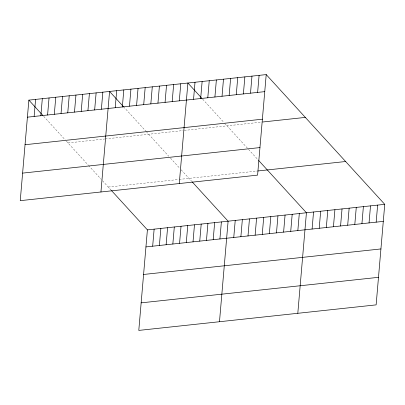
<?xml version="1.0" encoding="UTF-8"?>
<svg xmlns="http://www.w3.org/2000/svg" width="405" height="405" viewBox="0 0 405 405"><rect width="100%" height="100%" fill="white"/><g stroke="black" fill="none" stroke-linecap="round" stroke-linejoin="round"><path stroke-width="0.3" stroke-dasharray="2.02 1.52" d="M67.984 142.94L104.667 138.996M105.28 138.93L183.095 130.557M184.285 130.43L261.422 122.133M108.287 187.054L178.595 179.491M179.202 179.425L257.221 171.031M202.657 99.184L223.813 122.34M224.613 123.211L258.263 160.046M123.535 106.738L145.891 131.2M146.286 131.64L168.834 156.315M170.48 158.117L179.526 168.019M181.172 169.822L191.778 181.43M43.639 116.291L65.195 139.882M66.39 141.193L88.138 164.997M88.548 165.448L101.296 179.405M102.531 180.751L111.081 190.112"/><path stroke-width="0.61" d="M28.871 100.126L20.25 200.662L257.595 175.127L266.212 74.591L28.871 100.126L42.839 115.415M34.131 116.448L35.594 99.402M40.859 115.724L42.317 98.678M47.582 115L49.045 97.954M54.305 114.281L55.768 97.23M61.033 113.557L62.491 96.506M67.757 112.833L69.22 95.782M74.48 112.109L75.943 95.064M81.208 111.385L82.666 94.34M87.931 110.661L89.394 93.616M94.654 109.937L96.117 92.892M101.382 109.213L102.84 92.168M100.946 191.98L109.568 91.444L123.535 106.738M115.222 107.725L116.686 90.68M122.345 106.96L123.808 89.91M129.463 106.191L130.926 89.146M136.586 105.427L138.049 88.381M143.704 104.662L145.167 87.617M150.827 103.893L152.285 86.847M157.945 103.128L159.408 86.083M111.481 190.552L147.405 229.873L138.788 330.409L376.129 304.874L384.75 204.338L266.212 74.591M152.67 246.194L154.133 229.149M165.068 102.364L166.526 85.318M159.393 245.47L160.856 228.425M172.186 101.599L173.649 84.549M166.121 244.747L167.579 227.701M179.309 100.83L180.767 83.784M172.844 244.023L174.307 226.977M179.268 183.556L187.89 83.02L201.857 98.309M179.567 243.299L181.03 226.253M193.549 99.301L195.007 82.25M186.295 242.575L187.753 225.529M200.667 98.531L202.13 81.486M193.018 241.856L194.481 224.805M207.79 97.767L209.248 80.722M199.741 241.132L201.204 224.081M214.908 97.003L216.371 79.952M206.469 240.408L207.927 223.357M222.031 96.233L223.489 79.188M213.192 239.684L214.655 222.639M229.149 95.469L230.612 78.423M219.915 238.96L221.378 221.915M236.272 94.704L237.73 77.654M219.485 321.727L228.101 221.191L192.178 181.87M243.39 93.935L244.853 76.889M233.761 237.472L235.224 220.421M250.508 93.17L251.971 76.125M240.884 236.702L242.342 219.657M257.631 92.406L259.094 75.36M248.002 235.938L249.465 218.892M255.125 235.173L256.583 218.128M262.243 234.409L263.706 217.358M269.365 233.639L270.824 216.594M276.483 232.875L277.946 215.83M283.606 232.111L285.064 215.06M290.724 231.341L292.187 214.296M297.847 230.577L299.305 213.531M297.807 313.303L306.428 212.762L258.673 160.496M312.088 229.043L313.546 211.997M319.206 228.278L320.669 211.233M326.324 227.514L327.787 210.463M333.447 226.744L334.91 209.699M340.565 225.98L342.028 208.934M347.687 225.215L349.15 208.17M354.805 224.451L356.268 207.4M361.928 223.681L363.391 206.636M369.046 222.917L370.509 205.872M376.169 222.153L377.632 205.102M27.408 117.172L264.748 91.641M25.044 144.722L262.389 119.191M262.607 122.006L305.329 117.409M22.614 173.112L259.954 147.577M257.818 170.971L345.632 161.519M147.405 229.873L384.75 204.338M145.947 246.918L383.287 221.383M143.583 274.468L380.928 248.938M141.148 302.854L378.493 277.324"/></g></svg>
